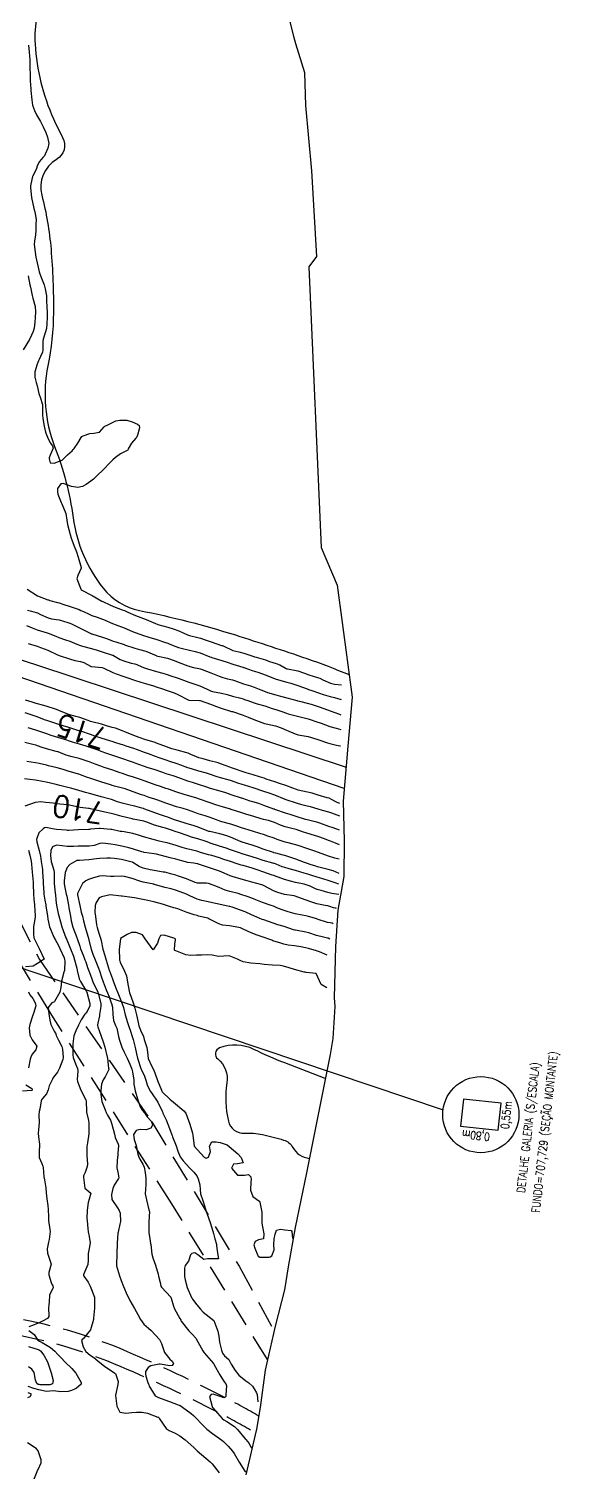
# Model space of a CAD drawing. Header units: metres. Extents: x 298520 to 308411, y 7433745 to 7450750.
# Drawn here: x 305311.8 to 305409.4, y 7437936.9 to 7438202.2 of the extents above; entities that cross this region are included whole.
import ezdxf
from ezdxf.enums import TextEntityAlignment as Align

# ---------------------------------------------------------------- set-up
doc = ezdxf.new("R2010")
doc.units = ezdxf.units.M
doc.header["$LTSCALE"] = 10
doc.linetypes.add('CONTINUO', pattern=[0])
doc.linetypes.add('DASHED', pattern=[0.75, 0.5, -0.25])
for name, color, linetype in [('Area', 45, 'Continuous'), ('Cotas', 45, 'Continuous'), ('Curvas de Nivel 1m', 11, 'Continuous'), ('Curvas de Nivel 5m', 15, 'Continuous'), ('Hidrografia', 140, 'Continuous'), ('TEXTO', 45, 'Continuous'), ('Vias Primárias', 230, 'Continuous'), ('Vias Secundárias', 230, 'DASHED')]:
    doc.layers.add(name, color=color, linetype=linetype)
doc.styles.add('ROMANS', font='romans', dxfattribs={"height": 0.2})
doc.styles.add('Style-STANDARD', font='STANDARD.shx')

msp = doc.modelspace()

# ---------------------------------------------------------------- linework, layer by layer
at = {"layer": 'Area'}
msp.add_polyline3d([(305349.76, 7438243.58, 711.69), (305360.42, 7438200.91, 711.68), (305360.82, 7438199.56, 711.91), (305362.45, 7438194.18, 711.85), (305362.66, 7438188.14, 711.74), (305363.73, 7438176.12, 711.73), (305364.68, 7438160.37, 711.7), (305363.29, 7438158.48, 711.75), (305365.53, 7438106.88, 711.82), (305368.45, 7438099.93, 711.75), (305371.22, 7438079.38, 713.08), (305370.44, 7438070.36, 716.15), (305369.58, 7438060.2, 715.74), (305369.78, 7438052.91, 712.96), (305369.72, 7438046.38, 710.47), (305368.61, 7438040.2, 707.95), (305368.15, 7438033.53, 705.29), (305367.93, 7438024.09, 703.84), (305368.03, 7438022.46, 703.76), (305367.68, 7438016.6, 703.42), (305367.16, 7438013.67, 703.6), (305362.82, 7437991.9, 703.38), (305360.76, 7437981.83, 709.89), (305359.47, 7437974.64, 707.94), (305358.81, 7437970.41, 704.34), (305357.07, 7437963.7, 704.68), (305355.22, 7437955.61, 713.48), (305354.31, 7437948.76, 705.77), (305353.67, 7437944.74, 708.54), (305351.69, 7437936.37, 708.06)], dxfattribs=at)
at = {"layer": 'Curvas de Nivel 1m', "flags": 128}
for points, elevation in [([(305311.76, 7438199.2), (305311.86, 7438197.96), (305311.96, 7438197.2), (305312.01, 7438196.6), (305311.99, 7438195.2), (305312.05, 7438193.72), (305312.05, 7438193.2), (305312.04, 7438192.68), (305312.19, 7438191.2), (305312.21, 7438190.87), (305312.34, 7438189.19), (305312.51, 7438188.18), (305312.83, 7438187.19), (305313.23, 7438186.43), (305313.98, 7438185.17), (305314.46, 7438184.23), (305314.92, 7438183.17), (305315.26, 7438182.33), (305315.5, 7438181.16), (305315.29, 7438180.29), (305314.83, 7438179.17), (305314.68, 7438178.89), (305314.39, 7438178.59), (305313.75, 7438177.81), (305313.43, 7438177.18), (305313.16, 7438176.38), (305312.53, 7438175.19), (305312.47, 7438175.07), (305312.34, 7438174.54), (305312.15, 7438173.37), (305312.13, 7438173.19), (305312.14, 7438173.01), (305312.3, 7438171.19), (305312.73, 7438169.19), (305312.9, 7438168.56), (305313.16, 7438167.18), (305313.13, 7438166.29), (305313.09, 7438165.18), (305313.04, 7438164.36), (305312.84, 7438163.18), (305312.81, 7438162.57), (305312.97, 7438161.18), (305313.12, 7438160.23), (305313.35, 7438159.18), (305313.74, 7438157.57), (305313.85, 7438157.17), (305314.12, 7438156.38), (305314.61, 7438155.17), (305314.84, 7438154.42), (305315.06, 7438153.16), (305315.07, 7438152.17), (305315.1, 7438151.16), (305315.17, 7438150.04), (305315.17, 7438149.16), (305315.14, 7438148.05), (305315.04, 7438147.16), (305314.81, 7438146.35), (305314.45, 7438145.17), (305314.4, 7438144.75), (305314.41, 7438143.17), (305314.34, 7438142.8), (305313.95, 7438141.96), (305313.7, 7438141.42), (305313.59, 7438141.18), (305313.32, 7438140.56), (305312.92, 7438139.18), (305312.91, 7438138.18), (305313.16, 7438137.18), (305313.33, 7438136.62), (305313.68, 7438135.17), (305313.71, 7438135.01), (305313.87, 7438134.52), (305314.3, 7438133.17), (305314.31, 7438132.7), (305314.31, 7438131.17), (305314.39, 7438130.59), (305314.62, 7438129.16), (305314.88, 7438128.06), (305315.23, 7438127.16), (305315.76, 7438126.13), (305316.19, 7438125.58), (305316.27, 7438125.14), (305315.74, 7438123.85), (305315.56, 7438123.33), (305315.55, 7438123.15), (305315.72, 7438122.44), (305316.47, 7438122.39), (305317.73, 7438122.84), (305317.92, 7438122.93), (305318.11, 7438123.12), (305318.93, 7438123.92), (305319.75, 7438124.64), (305319.99, 7438124.86), (305320.17, 7438125.1), (305320.82, 7438126.04), (305321.44, 7438127.08), (305321.58, 7438127.28), (305321.78, 7438127.4), (305323.03, 7438127.82), (305323.79, 7438127.86), (305324.78, 7438128.05), (305325.64, 7438129.03), (305325.71, 7438129.12), (305325.8, 7438129.18), (305326.18, 7438129.39), (305327.81, 7438130.15), (305328.52, 7438130.29), (305329.82, 7438130.26), (305330.82, 7438129.96), (305331.81, 7438129.52), (305332.12, 7438129.27), (305332.17, 7438128.95), (305332.11, 7438128.65), (305331.78, 7438127.53), (305331.62, 7438127.12), (305331.48, 7438126.96), (305330.66, 7438126.08), (305330.09, 7438124.98), (305329.99, 7438124.74), (305329.75, 7438124.62), (305328.63, 7438124.1), (305327.74, 7438123.44), (305327.26, 7438123.01), (305326.51, 7438122.23), (305325.71, 7438121.4), (305325.52, 7438121.22), (305325.34, 7438121.03), (305324.52, 7438120.22), (305323.69, 7438119.46), (305323.21, 7438119.06), (305322.33, 7438118.42), (305321.67, 7438118.06), (305320.85, 7438117.9), (305319.67, 7438118.11), (305318.13, 7438118.66), (305317.68, 7438118.6), (305317.1, 7438117.69), (305317.08, 7438117.13), (305317.17, 7438116.65), (305317.64, 7438115.42), (305317.76, 7438115.12), (305317.87, 7438114.88), (305318.59, 7438113.11), (305318.82, 7438111.88), (305318.92, 7438111.11), (305319.43, 7438109.24), (305319.47, 7438109.1), (305319.56, 7438108.77), (305320.15, 7438107.09), (305320.55, 7438106.06), (305320.9, 7438105.09), (305321.42, 7438103.16), (305321.42, 7438103.08), (305320.85, 7438101.7), (305320.66, 7438101.09), (305321.44, 7438099.08), (305323.43, 7438098.06), (305325.23, 7438097.03), (305325.41, 7438096.93), (305326.7, 7438096.31), (305327.4, 7438095.99), (305328.96, 7438095.42), (305329.4, 7438095.26), (305329.98, 7438094.97), (305331.39, 7438094.35), (305332.42, 7438093.98), (305333.38, 7438093.64), (305335.08, 7438092.91), (305335.37, 7438092.79), (305335.54, 7438092.74), (305337.36, 7438092.22), (305338.31, 7438091.93), (305339.35, 7438091.55), (305340.99, 7438090.84), (305341.34, 7438090.71), (305342.86, 7438090.33), (305343.34, 7438090.2), (305344.23, 7438089.91), (305345.33, 7438089.52), (305347.23, 7438088.87), (305347.32, 7438088.85), (305347.39, 7438088.83), (305347.51, 7438088.77), (305349.31, 7438087.96), (305350.38, 7438087.66), (305351.3, 7438087.46), (305353.16, 7438086.83), (305353.29, 7438086.78), (305353.59, 7438086.69), (305355.29, 7438086.19), (305356.05, 7438085.9), (305357.28, 7438085.51), (305357.96, 7438085.32), (305359.11, 7438084.62), (305359.22, 7438084.57), (305359.27, 7438084.55), (305359.36, 7438084.53), (305361.27, 7438084.17), (305362.44, 7438083.76), (305363.26, 7438083.45), (305364.84, 7438082.97), (305365.26, 7438082.83), (305365.86, 7438082.54), (305367.24, 7438081.95), (305367.99, 7438081.77), (305369.24, 7438081.63)], 712), ([(305311.72, 7438156.79), (305312.03, 7438155.19), (305312.11, 7438154.75), (305312.43, 7438153.19), (305312.57, 7438152.69), (305312.96, 7438151.18), (305313.03, 7438150.2), (305312.99, 7438149.18), (305312.93, 7438148.28), (305312.79, 7438147.18), (305312.61, 7438146.58), (305311.99, 7438145.24), (305311.96, 7438145.19), (305311.91, 7438145.11), (305310.79, 7438143.21)], 713), ([(305311.5, 7438099.2), (305313.43, 7438098.01), (305315.31, 7438097.26), (305315.41, 7438097.23), (305315.7, 7438097.15), (305317.07, 7438096.78), (305317.41, 7438096.68), (305318.06, 7438096.46), (305319.4, 7438096.02), (305321.04, 7438095.44), (305321.4, 7438095.3), (305321.54, 7438095.22), (305321.86, 7438095.07), (305322.91, 7438094.58), (305323.39, 7438094.38), (305324.36, 7438094.06), (305325.38, 7438093.72), (305325.86, 7438093.51), (305326.91, 7438093.01), (305327.37, 7438092.82), (305327.65, 7438092.73), (305329.36, 7438092.09), (305330.86, 7438091.45), (305331.35, 7438091.26), (305332.22, 7438090.95), (305333.06, 7438090.65), (305333.34, 7438090.57), (305333.85, 7438090.41), (305335.33, 7438089.94), (305336.75, 7438089.47), (305337.33, 7438089.28), (305337.62, 7438089.18), (305338.33, 7438088.87), (305339.32, 7438088.51), (305339.8, 7438088.37), (305341.31, 7438087.98), (305342.39, 7438087.74), (305343.3, 7438087.5), (305345.06, 7438086.79), (305345.29, 7438086.69), (305345.45, 7438086.63), (305347.29, 7438086.09), (305348.29, 7438085.76), (305349.28, 7438085.43), (305351.16, 7438084.84), (305351.27, 7438084.8), (305351.33, 7438084.78), (305351.52, 7438084.72), (305352.85, 7438084.27), (305353.27, 7438084.14), (305354.06, 7438083.89), (305355.26, 7438083.45), (305357.25, 7438082.65), (305359.25, 7438082.11), (305359.93, 7438081.93), (305361.24, 7438081.52), (305362.93, 7438080.88), (305363.23, 7438080.76), (305363.79, 7438080.56), (305365.22, 7438080.09), (305365.9, 7438079.86), (305367.21, 7438079.46), (305367.96, 7438079.27), (305369.2, 7438078.94)], 713), ([(305311.57, 7438095.37), (305312.32, 7438095.19), (305313.15, 7438094.94), (305313.39, 7438094.84), (305313.99, 7438094.56), (305315.38, 7438093.94), (305316.01, 7438093.77), (305317.38, 7438093.55), (305319, 7438093.1), (305319.37, 7438092.95), (305319.66, 7438092.81), (305321.36, 7438091.96), (305323.2, 7438091.05), (305323.3, 7438091.01), (305323.34, 7438091), (305323.42, 7438090.97), (305325.34, 7438090.41), (305326.3, 7438090.06), (305327.33, 7438089.67), (305327.83, 7438089.5), (305329.32, 7438089.01), (305329.42, 7438088.98), (305331.31, 7438088.35), (305332.13, 7438088.13), (305333.31, 7438087.78), (305335.2, 7438087.01), (305335.29, 7438086.97), (305335.52, 7438086.91), (305337.29, 7438086.49), (305338.52, 7438086.1), (305339.28, 7438085.77), (305341.03, 7438085.09), (305341.27, 7438085.02), (305341.42, 7438084.98), (305342.05, 7438084.83), (305343.06, 7438084.61), (305343.27, 7438084.55), (305343.66, 7438084.41), (305345.26, 7438083.83), (305346.82, 7438083.21), (305347.26, 7438083.03), (305347.46, 7438082.97), (305348.31, 7438082.75), (305349.25, 7438082.51), (305349.58, 7438082.4), (305351.24, 7438081.82), (305352.52, 7438081.42), (305353.23, 7438081.18), (305354.45, 7438080.68), (305355.22, 7438080.38), (305355.65, 7438080.23), (305357.21, 7438079.76), (305358.08, 7438079.51), (305359.21, 7438079.2), (305361.09, 7438078.72), (305361.2, 7438078.68), (305361.27, 7438078.67), (305361.58, 7438078.59), (305363.2, 7438078.2), (305363.72, 7438078.04), (305365.19, 7438077.55), (305366.68, 7438077.04), (305367.18, 7438076.85), (305368.05, 7438076.52), (305368.88, 7438076.21), (305369.17, 7438076.13)], 714), ([(305311.72, 7438089.19), (305313.32, 7438088.74), (305313.97, 7438088.51), (305315.31, 7438087.97), (305317.11, 7438087.12), (305317.24, 7438087.07), (305317.29, 7438087.05), (305317.38, 7438087.03), (305319.29, 7438086.37), (305320.26, 7438086.11), (305321.28, 7438085.92), (305321.92, 7438085.71), (305323.12, 7438085.05), (305323.22, 7438085), (305323.27, 7438084.99), (305323.34, 7438084.98), (305325.27, 7438084.8), (305325.6, 7438084.7), (305327.26, 7438083.88), (305327.89, 7438083.63), (305329.25, 7438083.18), (305329.85, 7438082.97), (305331.25, 7438082.49), (305332.41, 7438082.12), (305333.24, 7438081.86), (305334.72, 7438081.42), (305335.23, 7438081.27), (305336.4, 7438080.9), (305337.22, 7438080.6), (305338.5, 7438080.15), (305339.21, 7438079.87), (305341.11, 7438078.84), (305341.2, 7438078.8), (305341.26, 7438078.78), (305343.2, 7438078.73), (305343.3, 7438078.72), (305345.19, 7438078.06), (305346.32, 7438077.64), (305347.18, 7438077.33), (305349.08, 7438076.74), (305349.15, 7438076.72), (305349.17, 7438076.71), (305349.22, 7438076.69), (305351.17, 7438076.07), (305352.14, 7438075.68), (305353.16, 7438075.25), (305354.6, 7438074.68), (305355.15, 7438074.48), (305355.4, 7438074.42), (305357.15, 7438074.07), (305358.21, 7438073.7), (305359.14, 7438073.26), (305360.73, 7438072.6), (305361.13, 7438072.47), (305361.3, 7438072.42), (305363.13, 7438072.11), (305363.75, 7438071.95), (305365.12, 7438071.49), (305366.7, 7438070.94), (305367.11, 7438070.82), (305368.32, 7438070.51), (305368.98, 7438070.38), (305369.1, 7438070.38)], 716), ([(305368.97, 7438059.77), (305368.45, 7438059.98), (305367.43, 7438060.52), (305366.99, 7438060.75), (305366.66, 7438060.86), (305364.99, 7438061.35), (305363.9, 7438061.67), (305363, 7438061.89), (305361.33, 7438062.27), (305361.01, 7438062.36), (305360.3, 7438062.61), (305359.02, 7438063.09), (305357.88, 7438063.49), (305357.02, 7438063.76), (305355.4, 7438064.3), (305355.03, 7438064.43), (305354.23, 7438064.68), (305353.04, 7438065.06), (305351.77, 7438065.44), (305351.04, 7438065.66), (305349.59, 7438066.19), (305349.05, 7438066.38), (305348.78, 7438066.47), (305348.07, 7438066.75), (305347.06, 7438067.12), (305346.59, 7438067.25), (305345.07, 7438067.64), (305343.88, 7438067.99), (305343.08, 7438068.2), (305342.62, 7438068.36), (305341.61, 7438068.83), (305341.24, 7438068.99), (305341.08, 7438069.04), (305340.82, 7438069.1), (305339.09, 7438069.59), (305338.1, 7438069.88), (305337.1, 7438070.22), (305335.3, 7438070.91), (305335.1, 7438070.98), (305335, 7438071.01), (305333.11, 7438071.58), (305332.12, 7438071.94), (305331.12, 7438072.33), (305329.43, 7438072.98), (305329.13, 7438073.1), (305327.76, 7438073.62), (305327.14, 7438073.79), (305326.06, 7438074.1), (305325.15, 7438074.36), (305323.39, 7438074.81), (305323.15, 7438074.88), (305323.03, 7438074.93), (305322.69, 7438075.06), (305321.16, 7438075.62), (305320.45, 7438075.81), (305319.17, 7438076.16), (305317.44, 7438076.86), (305317.18, 7438076.97), (305316.7, 7438077.13), (305315.19, 7438077.61), (305314.56, 7438077.79), (305313.19, 7438078.18), (305312.42, 7438078.4), (305311.2, 7438078.77)], 716), ([(305368.91, 7438054.88), (305367.71, 7438055.31), (305366.92, 7438055.6), (305365.28, 7438056.19), (305364.93, 7438056.32), (305364.75, 7438056.37), (305363.93, 7438056.57), (305362.94, 7438056.8), (305362.65, 7438056.87), (305360.94, 7438057.38), (305359.82, 7438057.75), (305358.95, 7438058.04), (305357.19, 7438058.65), (305357.02, 7438058.71), (305356.96, 7438058.73), (305356.84, 7438058.77), (305354.97, 7438059.46), (305354.06, 7438059.77), (305352.98, 7438060.09), (305352.51, 7438060.23), (305351.13, 7438060.72), (305350.98, 7438060.77), (305350.91, 7438060.79), (305348.99, 7438061.4), (305348.02, 7438061.73), (305347, 7438062.06), (305345.22, 7438062.58), (305345.01, 7438062.64), (305344.5, 7438062.8), (305343.02, 7438063.3), (305341.86, 7438063.67), (305341.02, 7438063.93), (305339.36, 7438064.52), (305339.03, 7438064.64), (305338.87, 7438064.7), (305338.33, 7438064.87), (305337.04, 7438065.28), (305336.45, 7438065.48), (305335.05, 7438065.96), (305333.57, 7438066.41), (305333.06, 7438066.58), (305332.05, 7438066.95), (305331.33, 7438067.22), (305331.07, 7438067.33), (305330.52, 7438067.51), (305329.07, 7438067.99), (305328.33, 7438068.24), (305327.08, 7438068.69), (305326.13, 7438069.02), (305325.09, 7438069.39), (305324.54, 7438069.58), (305323.09, 7438070.11), (305322.37, 7438070.33), (305321.1, 7438070.69), (305319.82, 7438071.09), (305319.11, 7438071.34), (305318.77, 7438071.45), (305317.12, 7438071.95), (305315.93, 7438072.33), (305315.12, 7438072.6), (305313.45, 7438073.17), (305313.13, 7438073.27), (305311.68, 7438073.73)], 714), ([(305368.89, 7438052.23), (305368.17, 7438052.51), (305367.24, 7438052.87), (305366.9, 7438053), (305366.14, 7438053.3), (305364.9, 7438053.74), (305364.28, 7438053.93), (305362.91, 7438054.32), (305362.09, 7438054.59), (305360.92, 7438054.99), (305360.39, 7438055.14), (305358.92, 7438055.49), (305358.09, 7438055.8), (305356.93, 7438056.32), (305355.83, 7438056.66), (305354.94, 7438056.87), (305353.51, 7438057.26), (305352.95, 7438057.44), (305351.87, 7438057.79), (305350.96, 7438058.08), (305349, 7438058.7), (305348.96, 7438058.71), (305348.94, 7438058.72), (305348.86, 7438058.74), (305347.38, 7438059.17), (305346.97, 7438059.3), (305346.18, 7438059.57), (305344.97, 7438059.98), (305343.19, 7438060.6), (305342.98, 7438060.67), (305342.88, 7438060.71), (305342.5, 7438060.82), (305340.99, 7438061.27), (305340.38, 7438061.46), (305339, 7438061.9), (305337.47, 7438062.42), (305337.01, 7438062.58), (305336.02, 7438062.9), (305335.02, 7438063.24), (305334.51, 7438063.42), (305333.02, 7438063.98), (305332.32, 7438064.24), (305331.03, 7438064.65), (305330.03, 7438064.97), (305329.04, 7438065.3), (305328.57, 7438065.46), (305327.05, 7438065.99), (305325.64, 7438066.44), (305325.06, 7438066.64), (305323.98, 7438067.04), (305323.07, 7438067.39), (305321.83, 7438067.83), (305321.07, 7438068.07), (305319.76, 7438068.41), (305319.08, 7438068.57), (305318.68, 7438068.7), (305317.61, 7438069.12), (305317.22, 7438069.27), (305317.08, 7438069.31), (305316.85, 7438069.37), (305315.09, 7438069.83), (305314.1, 7438070.16), (305313.1, 7438070.5), (305312.57, 7438070.65), (305311.1, 7438071.03)], 713), ([(305368.85, 7438049.54), (305368.07, 7438049.73), (305366.86, 7438050.09), (305365.7, 7438050.54), (305364.87, 7438050.88), (305364.37, 7438051.05), (305362.88, 7438051.53), (305361.47, 7438052.01), (305360.89, 7438052.19), (305359.24, 7438052.62), (305358.89, 7438052.72), (305357.47, 7438053.21), (305356.9, 7438053.42), (305355.76, 7438053.8), (305354.91, 7438054.1), (305354.47, 7438054.24), (305352.91, 7438054.7), (305350.92, 7438055.32), (305350.05, 7438055.61), (305348.93, 7438055.98), (305347.25, 7438056.45), (305346.94, 7438056.54), (305346.28, 7438056.78), (305344.95, 7438057.28), (305344.22, 7438057.53), (305342.95, 7438057.93), (305342.3, 7438058.17), (305340.96, 7438058.63), (305340.18, 7438058.85), (305338.97, 7438059.19), (305337.71, 7438059.62), (305336.97, 7438059.88), (305335.49, 7438060.4), (305334.98, 7438060.57), (305333.93, 7438060.92), (305332.99, 7438061.24), (305332.52, 7438061.41), (305331, 7438061.96), (305329.51, 7438062.47), (305329.01, 7438062.62), (305327.58, 7438063), (305327.13, 7438063.12), (305327.01, 7438063.16), (305326.81, 7438063.22), (305325.02, 7438063.77), (305323.92, 7438064.15), (305323.03, 7438064.46), (305322.58, 7438064.61), (305321.29, 7438065.08), (305321.03, 7438065.17), (305320.92, 7438065.2), (305319.04, 7438065.75), (305318.13, 7438066.03), (305317.05, 7438066.34), (305315.46, 7438066.74), (305315.06, 7438066.84), (305313.72, 7438067.16), (305313.06, 7438067.29), (305311.42, 7438067.55)], 712), ([(305368.82, 7438046.94), (305367.71, 7438047.4), (305366.83, 7438047.65), (305365.37, 7438048.01), (305364.84, 7438048.17), (305364.55, 7438048.26), (305363.54, 7438048.57), (305363.02, 7438048.76), (305362.85, 7438048.82), (305362.47, 7438048.96), (305360.85, 7438049.56), (305359.43, 7438050.04), (305358.86, 7438050.24), (305358.57, 7438050.33), (305357.21, 7438050.64), (305356.86, 7438050.73), (305356.75, 7438050.76), (305354.87, 7438051.39), (305353.75, 7438051.81), (305352.88, 7438052.13), (305350.99, 7438052.72), (305350.89, 7438052.75), (305350.85, 7438052.77), (305348.9, 7438053.58), (305348.04, 7438053.89), (305346.91, 7438054.2), (305345.07, 7438054.63), (305344.91, 7438054.67), (305344.58, 7438054.79), (305342.92, 7438055.42), (305342, 7438055.75), (305340.93, 7438056.09), (305339.21, 7438056.59), (305338.94, 7438056.67), (305338.38, 7438056.87), (305337.33, 7438057.26), (305336.95, 7438057.39), (305336.21, 7438057.64), (305334.95, 7438058.08), (305333.11, 7438058.78), (305332.96, 7438058.83), (305332.89, 7438058.86), (305332.57, 7438058.94), (305331.3, 7438059.29), (305330.97, 7438059.38), (305330.43, 7438059.51), (305328.97, 7438059.86), (305328.11, 7438060.13), (305326.98, 7438060.52), (305325.11, 7438061.03), (305324.98, 7438061.06), (305324.94, 7438061.07), (305322.99, 7438061.64), (305322.21, 7438061.85), (305321, 7438062.17), (305319.51, 7438062.59), (305319.01, 7438062.72), (305317.49, 7438063.12), (305317.11, 7438063.23), (305317.01, 7438063.25), (305316.85, 7438063.3), (305315.02, 7438063.71), (305314.33, 7438063.85), (305313.02, 7438064.06), (305312.03, 7438064.19), (305311.02, 7438064.31)], 711), ([(305368.78, 7438043.06), (305367.5, 7438043.24), (305366.78, 7438043.44), (305365.54, 7438043.79), (305364.79, 7438043.99), (305364.39, 7438044.15), (305363.54, 7438044.57), (305362.8, 7438044.86), (305362.42, 7438044.96), (305360.8, 7438045.28), (305359.92, 7438045.49), (305358.81, 7438045.84), (305356.98, 7438046.49), (305356.82, 7438046.55), (305356.54, 7438046.65), (305354.83, 7438047.25), (305353.75, 7438047.61), (305352.83, 7438047.9), (305351.19, 7438048.37), (305350.84, 7438048.48), (305350.08, 7438048.73), (305348.85, 7438049.14), (305347.63, 7438049.53), (305346.85, 7438049.78), (305345.43, 7438050.21), (305344.86, 7438050.38), (305343.37, 7438050.8), (305342.87, 7438050.96), (305342.66, 7438051.02), (305340.87, 7438051.49), (305339.99, 7438051.73), (305338.88, 7438052.05), (305337.22, 7438052.55), (305336.89, 7438052.64), (305335.78, 7438052.9), (305334.89, 7438053.1), (305334.64, 7438053.17), (305332.9, 7438053.69), (305331.96, 7438054), (305330.91, 7438054.28), (305329.31, 7438054.58), (305328.91, 7438054.64), (305328.61, 7438054.68), (305327.06, 7438055.01), (305326.91, 7438055.04), (305326.88, 7438055.04), (305324.92, 7438055.21), (305324.73, 7438055.22), (305323.17, 7438055.05), (305322.94, 7438055.02), (305322.91, 7438055.02), (305322.87, 7438055.01), (305320.91, 7438054.94), (305319.18, 7438054.83), (305318.91, 7438054.84), (305318.68, 7438054.87), (305316.91, 7438055.03), (305316.15, 7438055.14), (305314.92, 7438055.38), (305314.72, 7438055.34), (305314.43, 7438055.15), (305313.67, 7438054.4), (305313.24, 7438053.17), (305313.28, 7438052.78), (305313.69, 7438051.16), (305313.93, 7438050.09), (305314.09, 7438049.16), (305314.3, 7438047.68), (305314.35, 7438047.15), (305314.45, 7438045.51), (305314.47, 7438045.15), (305314.55, 7438043.38), (305314.57, 7438043.15), (305314.76, 7438042.01), (305314.92, 7438041.15), (305314.95, 7438040.94), (305315.22, 7438039.15), (305315.32, 7438038.54), (305315.63, 7438037.14), (305316.26, 7438035.55), (305316.49, 7438035.13), (305316.67, 7438034.8), (305317.24, 7438033.71), (305317.53, 7438033.12), (305318.28, 7438031.45), (305318.39, 7438031.1), (305318.41, 7438030.9), (305318.34, 7438029.1), (305318.26, 7438028.77), (305317.79, 7438027.11), (305317.7, 7438025.98), (305317.5, 7438025.12), (305316.54, 7438023.4), (305316.39, 7438023.27), (305316.06, 7438023.13), (305315.34, 7438022.32), (305315.49, 7438021.14), (305315.67, 7438019.95), (305315.84, 7438019.14), (305316.47, 7438017.93), (305316.76, 7438017.42), (305316.86, 7438017.12), (305317.25, 7438016.31), (305317.86, 7438015.11), (305317.98, 7438014.66), (305318.11, 7438013.1), (305318.05, 7438012.75), (305317.43, 7438011.11), (305317.1, 7438010.4), (305316.37, 7438009.47), (305316.23, 7438009.27), (305316.15, 7438009.13), (305315.57, 7438007.92), (305315.34, 7438007.14), (305315.06, 7438006.41), (305314.32, 7438005.57), (305314.13, 7438005.34), (305314.08, 7438005.15), (305313.86, 7438003.59), (305313.72, 7438003.16), (305313.66, 7438002.53), (305313.7, 7438001.16), (305313.59, 7437999.82), (305313.55, 7437999.16), (305313.61, 7437998.53), (305313.76, 7437997.16), (305313.71, 7437995.65), (305313.69, 7437995.16), (305313.73, 7437994.7), (305314.18, 7437993.59), (305314.38, 7437993.15), (305314.46, 7437992.86), (305314.58, 7437991.15), (305314.68, 7437990.61), (305314.97, 7437989.14), (305315.03, 7437988.23), (305315.14, 7437987.14), (305315.33, 7437985.89), (305315.39, 7437985.14), (305315.4, 7437983.8), (305315.45, 7437983.14), (305315.7, 7437981.46), (305315.71, 7437981.13), (305315.54, 7437979.61), (305315.46, 7437979.14), (305315.21, 7437977.92), (305315.23, 7437977.14), (305315.95, 7437975.13), (305315.48, 7437973.6), (305315.49, 7437973.13), (305315.92, 7437971.73), (305316.11, 7437971.33), (305316.21, 7437971.13), (305316.26, 7437970.77), (305315.9, 7437970.05), (305315.63, 7437969.39), (305315.6, 7437969.13), (305315.48, 7437967.52), (305315.46, 7437967.13), (305315.47, 7437965.5), (305315.24, 7437965.14), (305314.34, 7437964.63), (305313.83, 7437964.37), (305312.47, 7437963.82), (305311.82, 7437963.59)], 709), ([(305368.34, 7438040.49), (305368.25, 7438040.53), (305368.1, 7438040.57), (305367.81, 7438040.64), (305367.12, 7438040.89), (305366.75, 7438040.97), (305366.25, 7438041.04), (305364.75, 7438041.35), (305363.63, 7438041.7), (305362.76, 7438042), (305361.25, 7438042.6), (305360.77, 7438042.77), (305360.55, 7438042.82), (305358.78, 7438043.09), (305357.55, 7438043.41), (305356.78, 7438043.72), (305355.05, 7438044.67), (305354.79, 7438044.79), (305354.61, 7438044.85), (305352.8, 7438045.31), (305351.96, 7438045.56), (305350.81, 7438045.91), (305349.17, 7438046.39), (305348.82, 7438046.51), (305348.29, 7438046.75), (305347.27, 7438047.2), (305346.83, 7438047.37), (305345.93, 7438047.68), (305344.84, 7438048.03), (305342.99, 7438048.66), (305342.84, 7438048.7), (305342.75, 7438048.72), (305342.15, 7438048.82), (305340.99, 7438048.98), (305340.84, 7438049.01), (305340.61, 7438049.07), (305338.85, 7438049.56), (305337.77, 7438049.79), (305336.85, 7438050.03), (305335.28, 7438050.48), (305334.86, 7438050.57), (305332.98, 7438050.81), (305332.86, 7438050.84), (305332.8, 7438050.86), (305332.59, 7438050.93), (305330.87, 7438051.45), (305330.2, 7438051.64), (305328.88, 7438051.98), (305327.67, 7438052.21), (305326.88, 7438052.32), (305325.42, 7438052.49), (305324.88, 7438052.43), (305323.82, 7438052.1), (305322.88, 7438051.98), (305321.97, 7438051.98), (305320.88, 7438051.97), (305320.04, 7438051.92), (305318.87, 7438051.9), (305317.95, 7438052.04), (305316.88, 7438052.15), (305316.17, 7438051.84), (305315.86, 7438051.14), (305315.77, 7438050.22), (305315.93, 7438049.14), (305316.42, 7438047.54), (305316.49, 7438047.13), (305316.47, 7438045.46), (305316.48, 7438045.13), (305316.68, 7438043.23), (305316.69, 7438043.13), (305316.76, 7438042), (305316.87, 7438041.13), (305317.2, 7438039.6), (305317.33, 7438039.12), (305317.63, 7438038.03), (305317.91, 7438037.11), (305318.64, 7438035.13), (305318.65, 7438035.1), (305318.67, 7438035.06), (305319.49, 7438033.09), (305320, 7438031.72), (305320.2, 7438031.08), (305320.61, 7438029.51), (305320.7, 7438029.17), (305320.72, 7438029.08), (305321.08, 7438027.57), (305321.29, 7438027.07), (305322.39, 7438025.22), (305322.48, 7438025.05), (305322.51, 7438025.01), (305322.55, 7438024.89), (305323.04, 7438023.04), (305323, 7438022.57), (305322.51, 7438021.58), (305322.28, 7438021.28), (305322.1, 7438021.06), (305321.45, 7438020.02), (305320.96, 7438019.07), (305320.47, 7438018.03), (305320.19, 7438017.36), (305320.1, 7438017.08), (305319.91, 7438015.61), (305319.92, 7438015.09), (305319.92, 7438013.58), (305319.99, 7438013.08), (305320.4, 7438011.92), (305320.74, 7438011.08), (305320.79, 7438010.67), (305320.7, 7438009.08), (305320.75, 7438008.69), (305321.36, 7438007.07), (305322.32, 7438005.29), (305322.38, 7438005.06), (305322.41, 7438003.17), (305322.42, 7438003.06), (305322.76, 7438001.53), (305322.83, 7438001.05), (305322.87, 7438000.44), (305322.82, 7437999.05), (305322.61, 7437997.43), (305322.51, 7437997.06), (305322.47, 7437996.8), (305322.5, 7437995.06), (305322.61, 7437993.48), (305322.56, 7437993.05), (305322.16, 7437991.96), (305321.87, 7437991.34), (305321.84, 7437991.06), (305322.12, 7437989.06), (305323.21, 7437988.14), (305322.91, 7437987.05), (305322.7, 7437986.44), (305322.54, 7437985.05), (305322.5, 7437983.49), (305322.51, 7437983.05), (305322.64, 7437981.65), (305322.7, 7437981.05), (305322.88, 7437980.18), (305323.07, 7437979.04), (305322.93, 7437977.99), (305322.73, 7437977.05), (305322.73, 7437975.81), (305322.67, 7437975.05), (305321.94, 7437973.33), (305321.84, 7437973.16), (305321.84, 7437973.06), (305321.93, 7437972.88), (305322.69, 7437971.81), (305323.1, 7437971.04), (305323.88, 7437969.03), (305323.86, 7437967.03), (305323.71, 7437965.16), (305323.71, 7437965.03), (305323.72, 7437964.92), (305323.15, 7437963.04), (305321.8, 7437961.35), (305321.63, 7437961.23), (305321.5, 7437961.06), (305321.78, 7437959.9), (305322.27, 7437959.05), (305323.09, 7437958.37), (305323.75, 7437957.92), (305324.87, 7437957.02), (305325.73, 7437956.37), (305327.61, 7437955.08), (305327.71, 7437955.02), (305327.75, 7437954.98), (305328.23, 7437953.51), (305328.2, 7437952.98), (305327.72, 7437951.03), (305327.72, 7437950.99), (305327.72, 7437950.94), (305328, 7437948.98), (305328.52, 7437947.87), (305329.63, 7437947.72), (305330.77, 7437947.82), (305331.63, 7437947.88), (305332.63, 7437947.92), (305333.63, 7437947.73), (305335.51, 7437947), (305335.62, 7437946.95), (305335.69, 7437946.89), (305335.84, 7437946.67), (305337.04, 7437944.88), (305337.59, 7437944.49), (305338.73, 7437944), (305339.58, 7437943.56), (305340.55, 7437942.83), (305341.56, 7437941.9), (305342.13, 7437941.38), (305342.77, 7437940.8), (305343.54, 7437940.1), (305345.14, 7437938.77), (305345.52, 7437938.38), (305346.79, 7437936.76)], 708), ([(305367.74, 7438037.67), (305367.53, 7438037.77), (305367.16, 7438037.84), (305366.72, 7438037.94), (305364.81, 7438038.55), (305364.72, 7438038.58), (305363.19, 7438039.03), (305362.73, 7438039.14), (305362.04, 7438039.27), (305360.73, 7438039.53), (305359.47, 7438039.88), (305358.74, 7438040.11), (305358.36, 7438040.24), (305357.41, 7438040.64), (305356.75, 7438040.91), (305356.34, 7438041.06), (305354.76, 7438041.62), (305353.25, 7438042.2), (305352.77, 7438042.4), (305351.94, 7438042.71), (305350.78, 7438043.09), (305350.28, 7438043.23), (305348.78, 7438043.6), (305347.92, 7438043.89), (305346.79, 7438044.36), (305345.7, 7438044.78), (305344.8, 7438045.07), (305344.46, 7438045.13), (305342.8, 7438045.14), (305342.37, 7438045.26), (305340.81, 7438045.95), (305339.15, 7438046.53), (305338.82, 7438046.61), (305337.86, 7438046.87), (305337.06, 7438047.12), (305336.83, 7438047.16), (305336.52, 7438047.2), (305334.83, 7438047.49), (305334.13, 7438047.62), (305332.83, 7438047.93), (305332.11, 7438048.22), (305330.94, 7438048.96), (305330.88, 7438048.99), (305330.84, 7438049.01), (305330.78, 7438049.03), (305328.85, 7438049.48), (305327.54, 7438049.69), (305326.85, 7438049.75), (305326.12, 7438049.75), (305324.85, 7438049.71), (305324.24, 7438049.64), (305322.85, 7438049.46), (305321.12, 7438049.35), (305320.85, 7438049.33), (305320.64, 7438049.29), (305320.2, 7438049.09), (305319.35, 7438048.58), (305318.83, 7438048.01), (305318.51, 7438047.1), (305318.32, 7438045.59), (305318.31, 7438045.11), (305318.36, 7438044.67), (305318.69, 7438043.1), (305318.77, 7438042.74), (305319.11, 7438041.1), (305319.19, 7438040.64), (305319.45, 7438039.09), (305319.61, 7438038.2), (305319.9, 7438037.09), (305320.61, 7438035.15), (305320.63, 7438035.08), (305320.67, 7438034.97), (305321.16, 7438033.58), (305321.34, 7438033.07), (305321.8, 7438031.9), (305322.13, 7438031.06), (305322.26, 7438030.69), (305322.61, 7438029.67), (305322.83, 7438029.05), (305323.31, 7438027.76), (305323.6, 7438027.04), (305324.48, 7438025.11), (305324.51, 7438025.03), (305324.55, 7438024.9), (305325.03, 7438023.03), (305325.06, 7438022.49), (305324.83, 7438021.03), (305324.78, 7438020.75), (305324.49, 7438019.4), (305324.42, 7438019.1), (305324.41, 7438019.03), (305324.41, 7438018.96), (305324.48, 7438018.74), (305325.13, 7438017.02), (305325.46, 7438016.01), (305325.77, 7438015.02), (305326.24, 7438013.19), (305326.27, 7438013.01), (305326.4, 7438011.66), (305326.48, 7438011.09), (305326.49, 7438011.01), (305326.49, 7438010.91), (305326.39, 7438010.65), (305325.82, 7438009.57), (305325.49, 7438009.02), (305325.16, 7438008.22), (305325.03, 7438007.02), (305325.04, 7438006.32), (305325.26, 7438005.02), (305325.83, 7438003.48), (305326.03, 7438003.01), (305326.29, 7438002.51), (305326.83, 7438001.55), (305327.03, 7438001), (305327.34, 7437999.91), (305327.54, 7437998.99), (305327.67, 7437998.42), (305328.22, 7437997.19), (305328.3, 7437996.98), (305328.32, 7437996.88), (305328.2, 7437995.5), (305328.15, 7437995.03), (305328.14, 7437994.98), (305328.13, 7437994.92), (305327.96, 7437992.98), (305327.98, 7437992.79), (305328.16, 7437992), (305328.34, 7437990.98), (305328.3, 7437990.83), (305328.15, 7437990.67), (305327.49, 7437989.63), (305327.28, 7437988.99), (305327.01, 7437987.89), (305327.07, 7437987), (305328.08, 7437985.45), (305328.4, 7437984.98), (305328.58, 7437984.47), (305328.63, 7437982.97), (305328.56, 7437982.46), (305328.22, 7437980.98), (305328.19, 7437980.82), (305328.07, 7437978.98), (305328.07, 7437978.91), (305327.98, 7437976.98), (305327.9, 7437974.98), (305327.91, 7437974.94), (305327.95, 7437974.77), (305328.5, 7437972.97), (305328.77, 7437972.12), (305329.2, 7437970.97), (305329.89, 7437969.38), (305330.1, 7437968.96), (305330.4, 7437968.43), (305331.24, 7437966.95), (305331.85, 7437965.82), (305332.33, 7437964.93), (305332.95, 7437964.05), (305333.82, 7437963.32), (305334.3, 7437962.91), (305335.8, 7437961.28), (305336.04, 7437960.89), (305336.18, 7437960.49), (305336.73, 7437958.88), (305337.75, 7437957.61), (305338.14, 7437957.26), (305338.42, 7437956.86), (305338.15, 7437956.45), (305337.74, 7437956.4), (305335.93, 7437956.69), (305335.74, 7437956.7), (305334.23, 7437956.42), (305333.73, 7437956.12), (305333.27, 7437955.37), (305333.24, 7437954.92), (305333.32, 7437954.53), (305333.7, 7437953.34), (305333.84, 7437952.91), (305333.93, 7437952.67), (305335.02, 7437950.9), (305335.67, 7437950.58), (305336.12, 7437950.43), (305337.66, 7437949.85), (305339.27, 7437949.22), (305339.65, 7437949.09), (305340.08, 7437948.84), (305341.63, 7437947.66), (305342.09, 7437947.27), (305342.57, 7437946.81), (305343.61, 7437945.68), (305344.53, 7437944.78), (305345.58, 7437943.96), (305347.25, 7437942.75), (305347.57, 7437942.49), (305348.45, 7437941.62), (305349.27, 7437940.72), (305349.55, 7437940.32), (305350.44, 7437938.71), (305351.51, 7437937.04), (305351.58, 7437936.99), (305351.96, 7437937)], 707), ([(305367.14, 7438034.85), (305366.81, 7438035.03), (305366.68, 7438035.07), (305365.99, 7438035.23), (305364.69, 7438035.55), (305363.27, 7438036), (305362.7, 7438036.16), (305360.81, 7438036.5), (305360.7, 7438036.52), (305360.44, 7438036.6), (305358.71, 7438037.16), (305357.58, 7438037.51), (305356.71, 7438037.79), (305355.01, 7438038.38), (305354.72, 7438038.48), (305354.59, 7438038.54), (305354.26, 7438038.68), (305353.18, 7438039.15), (305352.73, 7438039.35), (305351.57, 7438039.88), (305350.74, 7438040.21), (305349.15, 7438040.74), (305348.74, 7438040.86), (305348.6, 7438040.89), (305346.75, 7438041.27), (305346.13, 7438041.4), (305344.76, 7438041.71), (305343.61, 7438041.96), (305342.76, 7438042.21), (305341.39, 7438042.83), (305340.78, 7438043.13), (305340.29, 7438043.34), (305338.78, 7438043.89), (305338, 7438044.09), (305336.79, 7438044.35), (305334.89, 7438044.91), (305334.79, 7438044.93), (305334.76, 7438044.94), (305332.8, 7438045.36), (305332.21, 7438045.53), (305330.81, 7438046), (305329.42, 7438046.36), (305328.81, 7438046.42), (305327.45, 7438046.37), (305326.81, 7438046.39), (305325.37, 7438046.47), (305324.81, 7438046.43), (305323.72, 7438046.13), (305322.8, 7438045.8), (305322.3, 7438045.56), (305321.7, 7438045.07), (305320.77, 7438043.23), (305320.75, 7438043.1), (305320.75, 7438043.08), (305320.77, 7438042.98), (305321.16, 7438041.07), (305321.46, 7438039.8), (305321.66, 7438039.07), (305321.87, 7438038.22), (305322.19, 7438037.06), (305322.68, 7438035.43), (305322.78, 7438035.05), (305322.81, 7438034.91), (305323.29, 7438033.04), (305323.6, 7438032.08), (305324, 7438031.04), (305324.61, 7438029.55), (305324.81, 7438029.03), (305325.25, 7438027.69), (305325.48, 7438027.02), (305326.05, 7438025.53), (305326.25, 7438025.01), (305326.55, 7438024.24), (305326.89, 7438023.36), (305327.02, 7438023), (305327.16, 7438022.37), (305327.25, 7438021), (305327.38, 7438019.89), (305327.77, 7438018.99), (305327.98, 7438018.49), (305328.29, 7438016.98), (305328.45, 7438016.31), (305328.92, 7438014.98), (305329.31, 7438014.08), (305329.87, 7438012.97), (305330.4, 7438011.86), (305330.74, 7438010.96), (305330.88, 7438010.45), (305331.09, 7438008.95), (305331.14, 7438008.17), (305331.33, 7438006.95), (305331.77, 7438005.5), (305331.95, 7438004.94), (305332.3, 7438004.01), (305332.72, 7438003.36), (305333.07, 7438002.93), (305333.58, 7438002.21), (305334.28, 7438001.37), (305334.47, 7438000.91), (305334.51, 7438000.67), (305334.26, 7438000.13), (305333.39, 7437999.79), (305332.26, 7437999.86), (305331.51, 7437999.69), (305331.03, 7437998.95), (305331.19, 7437998), (305331.53, 7437996.95), (305331.84, 7437995.3), (305331.94, 7437994.94), (305332.19, 7437994.42), (305332.76, 7437993.51), (305332.98, 7437992.93), (305333.21, 7437991.97), (305333.33, 7437990.92), (305333.34, 7437989.72), (305333.26, 7437988.92), (305333.22, 7437988.03), (305333.42, 7437986.92), (305333.89, 7437985.1), (305333.95, 7437984.91), (305333.97, 7437984.81), (305333.85, 7437982.91), (305333.84, 7437982.7), (305333.87, 7437980.91), (305334.02, 7437979.79), (305334.19, 7437978.91), (305334.21, 7437978.69), (305334.43, 7437976.91), (305334.61, 7437976.27), (305335.09, 7437974.9), (305335.56, 7437973.28), (305335.65, 7437972.89), (305335.92, 7437971.72), (305336.08, 7437971.06), (305336.18, 7437970.89), (305337.89, 7437969.01), (305337.96, 7437968.86), (305338.37, 7437967.36), (305338.58, 7437966.86), (305339.58, 7437965.1), (305339.72, 7437964.84), (305339.76, 7437964.77), (305339.83, 7437964.65), (305341.22, 7437962.83), (305341.81, 7437962.26), (305342.49, 7437961.5), (305342.9, 7437960.8), (305343.77, 7437959.14), (305344.03, 7437958.79), (305345.74, 7437956.86), (305345.81, 7437956.77), (305345.89, 7437956.62), (305346.89, 7437954.76), (305347.7, 7437953.49), (305348.03, 7437953.08), (305348.15, 7437952.74), (305348.03, 7437951.09), (305347.99, 7437950.75), (305347.84, 7437950.57), (305347.67, 7437950.53), (305346.97, 7437950.76), (305345.68, 7437951.17), (305345.31, 7437951.14), (305345.01, 7437950.78), (305345.51, 7437948.91), (305345.59, 7437948.77), (305345.64, 7437948.71), (305347.35, 7437946.75), (305347.62, 7437946.51), (305348.2, 7437946.15), (305349.6, 7437945.23), (305350.15, 7437944.71), (305351.58, 7437943.01), (305351.72, 7437942.85), (305352.28, 7437942.11), (305352.53, 7437941.59), (305352.72, 7437941.36), (305352.88, 7437941.33)], 706), ([(305366.57, 7438025.89), (305365.56, 7438026.54), (305364.6, 7438028.55), (305362.76, 7438028.74), (305362.6, 7438028.76), (305362.38, 7438028.8), (305360.61, 7438029.25), (305359.66, 7438029.56), (305358.62, 7438029.89), (305357.98, 7438029.99), (305356.62, 7438030.09), (305355.06, 7438030.22), (305354.62, 7438030.27), (305354.25, 7438030.3), (305352.62, 7438030.43), (305351.18, 7438030.71), (305350.63, 7438030.93), (305350.16, 7438031.19), (305348.64, 7438031.8), (305347.66, 7438031.73), (305346.64, 7438031.68), (305345.52, 7438031.9), (305344.64, 7438032), (305343.52, 7438031.93), (305342.64, 7438031.92), (305341.59, 7438031.88), (305340.64, 7438031.98), (305338.8, 7438032.71), (305338.65, 7438032.78), (305338.56, 7438032.86), (305338.66, 7438033.92), (305338.77, 7438034.76), (305338.75, 7438034.86), (305338.67, 7438034.97), (305338.47, 7438035.07), (305336.68, 7438035.6), (305336.02, 7438035.56), (305335.71, 7438034.9), (305335.45, 7438034.12), (305334.65, 7438032.91), (305333.22, 7438034.92), (305332.68, 7438035.66), (305331.55, 7438036.09), (305330.69, 7438036.06), (305329.91, 7438035.74), (305328.67, 7438034.98), (305328.44, 7438032.98), (305328.45, 7438031.15), (305328.5, 7438030.98), (305328.53, 7438030.89), (305328.62, 7438030.6), (305329.42, 7438028.97), (305329.75, 7438028.12), (305329.96, 7438026.97), (305330.24, 7438025.28), (305330.33, 7438024.96), (305330.55, 7438024.36), (305331.04, 7438022.95), (305331.27, 7438022.2), (305331.61, 7438020.95), (305331.88, 7438019.56), (305332.02, 7438018.94), (305332.47, 7438017.8), (305332.79, 7438017.25), (305332.88, 7438016.93), (305333, 7438016.38), (305333.47, 7438014.92), (305333.6, 7438014.1), (305333.77, 7438012.92), (305334.39, 7438011.47), (305334.72, 7438010.91), (305334.97, 7438010.31), (305335.48, 7438008.9), (305336.17, 7438007.07), (305336.25, 7438006.89), (305336.34, 7438006.78), (305337.8, 7438005.38), (305338.31, 7438004.94), (305338.41, 7438004.86), (305340.3, 7438003.28), (305340.64, 7438002.84), (305340.92, 7438002.2), (305341.38, 7438000.83), (305341.89, 7437999.18), (305341.97, 7437998.82), (305342.22, 7437996.82), (305344.06, 7437994.79), (305344.13, 7437994.72), (305344.19, 7437994.65), (305344.4, 7437994.58), (305344.83, 7437994.78), (305345.18, 7437995.81), (305345.01, 7437996.78), (305345.42, 7437997.59), (305346.23, 7437997.61), (305346.95, 7437997.48), (305348.23, 7437997.06), (305348.65, 7437996.74), (305350.2, 7437995.38), (305350.83, 7437994.71), (305351.17, 7437993.72), (305350.18, 7437993.53), (305349.45, 7437993.46), (305349.05, 7437992.73), (305350.16, 7437991.46), (305351.42, 7437991.45), (305352.16, 7437991.58), (305352.63, 7437991.16), (305352.66, 7437990.69), (305352.61, 7437990.23), (305352.53, 7437988.69), (305352.95, 7437987.53), (305354.1, 7437986.73), (305354.21, 7437986.67), (305354.28, 7437986.48), (305354.61, 7437984.66), (305354.66, 7437984.07), (305354.65, 7437982.66), (305354.73, 7437981.98), (305355.02, 7437980.66), (305354.91, 7437979.77), (305354.02, 7437979.55), (305353.4, 7437979.29), (305353.16, 7437978.68), (305353.35, 7437978.04), (305353.89, 7437976.67), (305353.98, 7437976.55), (305354.26, 7437976.39), (305355.98, 7437976.39), (305356.19, 7437976.43), (305356.45, 7437976.65), (305356.88, 7437977.76), (305356.85, 7437978.64), (305356.91, 7437979.75), (305357.06, 7437980.64), (305357.34, 7437981.34), (305358.04, 7437981.56), (305358.87, 7437981.44), (305360.04, 7437981.28), (305360.16, 7437981.08), (305360.26, 7437979.8)], 704), ([(305311.81, 7437962.9), (305312.81, 7437962.17), (305313.46, 7437961.15), (305313.79, 7437960.93), (305314.25, 7437960.69), (305315.77, 7437959.75), (305316.58, 7437959.12), (305317.16, 7437958.52), (305317.75, 7437957.85), (305318.5, 7437957.09), (305319.73, 7437955.93), (305320.44, 7437955.07), (305321.42, 7437953.34), (305321.44, 7437953.06), (305320.54, 7437952.22), (305319.68, 7437951.89), (305319.07, 7437951.7), (305317.68, 7437951.6), (305316.36, 7437951.8), (305315.68, 7437951.74), (305315.09, 7437951.72), (305313.68, 7437951.97), (305312.74, 7437952.22), (305311.69, 7437952.62)], 709), ([(305311.66, 7437950.56), (305312.06, 7437950.78), (305312.33, 7437951.17), (305311.86, 7437951.36), (305311.68, 7437951.42)], 708), ([(305312.6, 7437935.16), (305313.33, 7437936.99), (305313.41, 7437937.15), (305313.51, 7437937.38), (305314.06, 7437938.6), (305314.11, 7437939.14), (305313.55, 7437940.78), (305313.22, 7437941.15), (305312.23, 7437941.84), (305311.56, 7437942.25)], 708)]:
    msp.add_lwpolyline(points, dxfattribs=dict(at, elevation=elevation))
at = {"layer": 'Curvas de Nivel 5m', "flags": 128}
for points, elevation in [([(305311.36, 7438092.54), (305312.43, 7438092.11), (305313.35, 7438091.75), (305315.16, 7438091.15), (305315.34, 7438091.09), (305316.76, 7438090.55), (305317.34, 7438090.33), (305318.53, 7438089.91), (305319.33, 7438089.62), (305320.66, 7438089.09), (305321.32, 7438088.83), (305321.66, 7438088.73), (305323.31, 7438088.3), (305324.37, 7438087.97), (305325.3, 7438087.66), (305327.22, 7438087.08), (305327.29, 7438087.05), (305327.38, 7438087.01), (305328.59, 7438086.29), (305329.28, 7438086.02), (305330.61, 7438085.63), (305331.28, 7438085.47), (305331.68, 7438085.35), (305332.59, 7438084.94), (305333.07, 7438084.73), (305333.27, 7438084.66), (305333.63, 7438084.57), (305335.26, 7438084.06), (305336.42, 7438083.74), (305337.26, 7438083.52), (305337.73, 7438083.35), (305339.25, 7438082.86), (305341.24, 7438082.13), (305342.29, 7438081.77), (305343.23, 7438081.43), (305344.6, 7438080.8), (305345.22, 7438080.53), (305345.59, 7438080.42), (305347.22, 7438080.1), (305348.27, 7438079.81), (305349.21, 7438079.53), (305350.79, 7438079.14), (305351.21, 7438079.04), (305351.44, 7438078.95), (305352.05, 7438078.71), (305353.2, 7438078.28), (305353.76, 7438078.12), (305355.19, 7438077.73), (305356.55, 7438077.29), (305357.18, 7438077.08), (305358.51, 7438076.63), (305359, 7438076.45), (305359.17, 7438076.4), (305359.48, 7438076.3), (305361.17, 7438075.84), (305362.19, 7438075.61), (305363.16, 7438075.37), (305364.94, 7438074.77), (305365.15, 7438074.69), (305365.51, 7438074.55), (305367.15, 7438073.97), (305368.28, 7438073.65), (305369.14, 7438073.4)], 715), ([(305368.94, 7438057.44), (305367.47, 7438058.01), (305366.96, 7438058.19), (305365.8, 7438058.54), (305364.97, 7438058.78), (305363.55, 7438059.16), (305362.97, 7438059.31), (305362, 7438059.56), (305360.98, 7438059.85), (305359.11, 7438060.49), (305358.98, 7438060.54), (305358.93, 7438060.56), (305358.78, 7438060.62), (305356.99, 7438061.32), (305355.96, 7438061.7), (305355, 7438062.03), (305353.01, 7438062.69), (305351.44, 7438063.14), (305351.02, 7438063.27), (305350.19, 7438063.56), (305349.03, 7438063.96), (305348.42, 7438064.14), (305347.03, 7438064.52), (305346.24, 7438064.78), (305345.04, 7438065.19), (305344.49, 7438065.35), (305343.05, 7438065.77), (305341.71, 7438066.17), (305341.06, 7438066.38), (305339.75, 7438066.85), (305339.07, 7438067.1), (305337.72, 7438067.53), (305337.07, 7438067.74), (305335.76, 7438068.22), (305335.08, 7438068.47), (305333.79, 7438068.92), (305333.09, 7438069.17), (305331.79, 7438069.65), (305331.09, 7438069.9), (305329.7, 7438070.37), (305329.1, 7438070.56), (305328.77, 7438070.66), (305327.64, 7438071), (305327.11, 7438071.17), (305326.88, 7438071.23), (305325.11, 7438071.81), (305323.96, 7438072.2), (305323.12, 7438072.49), (305321.36, 7438073.08), (305321.19, 7438073.14), (305321.13, 7438073.15), (305321.03, 7438073.19), (305319.14, 7438073.75), (305318.11, 7438074.08), (305317.15, 7438074.41), (305315.29, 7438075.01), (305315.15, 7438075.06), (305314.87, 7438075.15), (305313.16, 7438075.77), (305312.26, 7438076.09), (305311.17, 7438076.45)], 715), ([(305368.8, 7438044.96), (305368.11, 7438045.2), (305366.81, 7438045.63), (305365.25, 7438046.11), (305364.82, 7438046.23), (305363.83, 7438046.56), (305363.07, 7438046.82), (305362.83, 7438046.89), (305362.39, 7438047.02), (305360.83, 7438047.46), (305359.64, 7438047.81), (305358.84, 7438048.04), (305358.39, 7438048.18), (305357.24, 7438048.64), (305356.95, 7438048.75), (305356.84, 7438048.79), (305356.67, 7438048.83), (305354.85, 7438049.34), (305353.83, 7438049.66), (305352.86, 7438049.99), (305351.01, 7438050.57), (305350.86, 7438050.62), (305350.53, 7438050.72), (305348.87, 7438051.29), (305348.05, 7438051.58), (305346.88, 7438051.97), (305345.14, 7438052.53), (305344.89, 7438052.62), (305344.38, 7438052.8), (305342.9, 7438053.29), (305341.72, 7438053.64), (305340.9, 7438053.9), (305339.32, 7438054.44), (305338.91, 7438054.57), (305338.69, 7438054.64), (305338.05, 7438054.87), (305336.92, 7438055.26), (305336.41, 7438055.4), (305334.93, 7438055.83), (305333.47, 7438056.39), (305332.94, 7438056.56), (305330.98, 7438056.92), (305330.94, 7438056.93), (305330.83, 7438056.96), (305328.95, 7438057.42), (305327.7, 7438057.75), (305326.95, 7438057.95), (305325.77, 7438058.21), (305324.96, 7438058.38), (305323.17, 7438058.84), (305322.96, 7438058.89), (305322.81, 7438058.9), (305321.25, 7438059.08), (305320.99, 7438059.11), (305320.96, 7438059.11), (305320.92, 7438059.12), (305318.97, 7438059.56), (305317.54, 7438059.69), (305316.97, 7438059.75), (305316.26, 7438059.84), (305314.97, 7438060.01), (305314.02, 7438060.11), (305312.97, 7438060), (305311.06, 7438059.3)], 710), ([(305311.78, 7438051.19), (305311.97, 7438050.3), (305312.23, 7438049.18), (305312.3, 7438048.64), (305312.41, 7438047.18), (305312.61, 7438045.36), (305312.62, 7438045.17), (305312.61, 7438044.99), (305312.7, 7438043.17), (305312.76, 7438042.24), (305312.83, 7438041.17), (305312.83, 7438041.08), (305313, 7438039.17), (305312.99, 7438038.9), (305312.71, 7438037.52), (305312.66, 7438037.17), (305312.68, 7438035.78), (305312.73, 7438035.17), (305312.76, 7438035.08), (305313.7, 7438033.16), (305314.62, 7438031.15), (305313.41, 7438030.37), (305312.61, 7438029.9), (305311.2, 7438029.79)], 710), ([(305366.64, 7438031.91), (305365.21, 7438032.54), (305364.65, 7438032.74), (305363.22, 7438033.13), (305362.66, 7438033.28), (305361.79, 7438033.46), (305360.66, 7438033.62), (305359.49, 7438033.78), (305358.67, 7438033.95), (305358.14, 7438034.1), (305356.67, 7438034.58), (305356.46, 7438034.65), (305354.68, 7438035.27), (305353.76, 7438035.62), (305352.69, 7438036.04), (305351.22, 7438036.71), (305350.7, 7438036.93), (305350.42, 7438037.01), (305348.71, 7438037.29), (305347.41, 7438037.46), (305346.71, 7438037.67), (305344.91, 7438038.6), (305344.72, 7438038.7), (305344.65, 7438038.72), (305344.41, 7438038.79), (305343.01, 7438039.1), (305342.73, 7438039.19), (305342.19, 7438039.36), (305340.73, 7438039.83), (305339.19, 7438040.41), (305338.74, 7438040.55), (305338.49, 7438040.61), (305337.69, 7438040.88), (305336.75, 7438041.17), (305336.36, 7438041.28), (305334.76, 7438041.74), (305333.69, 7438041.99), (305332.76, 7438042.17), (305331.26, 7438042.46), (305330.77, 7438042.54), (305328.99, 7438042.76), (305328.77, 7438042.79), (305326.77, 7438043.01), (305325.14, 7438042.66), (305324.76, 7438042.44), (305324.18, 7438041.6), (305324.01, 7438041.04), (305323.95, 7438039.82), (305324.05, 7438039.04), (305324.26, 7438037.48), (305324.35, 7438037.03), (305324.69, 7438035.97), (305324.99, 7438035.03), (305325.09, 7438034.6), (305325.44, 7438033.02), (305325.77, 7438031.88), (305326.05, 7438031.02), (305326.6, 7438029.17), (305326.64, 7438029.05), (305326.65, 7438029.01), (305327.18, 7438027.59), (305327.38, 7438027), (305327.86, 7438025.7), (305328.15, 7438024.99), (305328.27, 7438024.7), (305328.54, 7438024.07), (305328.99, 7438022.98), (305329.21, 7438022.28), (305329.54, 7438020.97), (305329.93, 7438019.52), (305330.11, 7438018.96), (305330.47, 7438017.92), (305330.81, 7438016.96), (305330.98, 7438016.43), (305331.37, 7438014.95), (305331.61, 7438013.76), (305331.81, 7438012.95), (305332.38, 7438011.05), (305332.44, 7438010.94), (305333.08, 7438009.64), (305333.32, 7438008.93), (305333.53, 7438008.1), (305334.14, 7438006.91), (305334.34, 7438006.63), (305335.49, 7438004.9), (305336.3, 7438003.26), (305336.41, 7438003), (305336.46, 7438002.89), (305337.05, 7438001.65), (305337.36, 7438000.87), (305338.04, 7437999.07), (305338.1, 7437998.86), (305338.13, 7437998.75), (305338.24, 7437998.49), (305338.9, 7437996.85), (305339.21, 7437995.85), (305339.62, 7437994.85), (305340.19, 7437994.07), (305341.34, 7437992.83), (305342.16, 7437992.02), (305342.71, 7437991.37), (305342.96, 7437990.81), (305343.24, 7437989.7), (305343.31, 7437988.8), (305343.37, 7437988.05), (305343.78, 7437986.79), (305344.09, 7437985.85), (305344.39, 7437984.79), (305344.56, 7437984.29), (305345.12, 7437982.78), (305345.65, 7437981.16), (305345.76, 7437980.77), (305346.02, 7437979.75), (305346.27, 7437978.77), (305346.31, 7437978.46), (305346.55, 7437976.76), (305346.67, 7437976.06), (305345.97, 7437976.07), (305344.65, 7437976.1), (305343.97, 7437975.98), (305342.9, 7437976.81), (305342.33, 7437977.16), (305341.99, 7437977.15), (305341.75, 7437977.05), (305341.53, 7437976.82), (305341.13, 7437975.66), (305340.55, 7437974.83), (305340.41, 7437974.38), (305340.44, 7437972.83), (305340.52, 7437972.25), (305340.92, 7437970.83), (305341.71, 7437968.99), (305341.8, 7437968.82), (305341.88, 7437968.68), (305342.71, 7437967.64), (305343.36, 7437966.8), (305343.85, 7437966.25), (305345.83, 7437964.77), (305346.56, 7437962.76), (305346.7, 7437961.87), (305346.83, 7437960.76), (305347.21, 7437959.32), (305347.41, 7437958.75), (305347.76, 7437958.24), (305348.58, 7437957.56), (305349.01, 7437956.73), (305349.73, 7437955.54), (305350.43, 7437954.71), (305351.7, 7437953.63), (305352.27, 7437953.27), (305352.9, 7437952.68), (305353.2, 7437952.19), (305353.68, 7437951.46), (305353.79, 7437951.13), (305353.88, 7437949.82)], 705), ([(305311.77, 7438025.18), (305312.02, 7438024.65), (305312.54, 7438023.93), (305313, 7438023.17), (305313.1, 7438022.59), (305312.67, 7438021.17), (305312.62, 7438021.05), (305312.5, 7438020.68), (305311.99, 7438019.18), (305311.86, 7438018.56), (305312.01, 7438017.18), (305312.45, 7438016.33), (305313.31, 7438015.16), (305313.08, 7438014.51), (305312.42, 7438013.69), (305312.17, 7438013.17), (305312.06, 7438012.82), (305311.73, 7438011.18)], 710), ([(305311.24, 7438008.08), (305312.34, 7438007.37), (305312.41, 7438007.17), (305312.4, 7438007.11), (305312.34, 7438007.06), (305310.63, 7438006.91)], 710), ([(305311.77, 7437959.97), (305313.51, 7437959.41), (305313.77, 7437959.3), (305313.96, 7437959.15), (305314.55, 7437958.35), (305315.22, 7437957.14), (305315.72, 7437955.7), (305315.89, 7437955.13), (305316.3, 7437953.72), (305316.18, 7437953.12), (305315.69, 7437952.94), (305313.91, 7437952.93), (305313.69, 7437952.96), (305313.54, 7437953), (305313.31, 7437953.16), (305313.07, 7437953.8), (305312.77, 7437955.16), (305312.38, 7437955.82), (305311.73, 7437956.22)], 710)]:
    msp.add_lwpolyline(points, dxfattribs=dict(at, elevation=elevation))
at = {"layer": 'Hidrografia'}
for points, elevation in [([(305323.19, 7438318.1), (305322.78, 7438311.97), (305321.31, 7438301.81), (305321.2, 7438283.07), (305319.84, 7438266.34), (305319.61, 7438249.95), (305321.2, 7438232.92, -0.11446), (305319.5, 7438220.48, -0.018048), (305314.87, 7438209.52, 0.124723), (305312.96, 7438199.42, 0.09054), (305316.35, 7438185.67, 0.018626), (305318.03, 7438182.25, -0.40394), (305316.9, 7438178.19, 0.334912), (305314.2, 7438171.65, -0.042621), (305315.89, 7438161.7, -0.022177), (305316.34, 7438150.08, -0.048767), (305315.32, 7438140.25, 0.14306), (305316.56, 7438125.46, -0.057687), (305319.95, 7438112.34, 0.133664), (305325.49, 7438099.37, 0.178328), (305332.16, 7438095.29, -0.027399), (305349.77, 7438090.78, -0.006555), (305362.89, 7438086.45, -0.015622), (305370.66, 7438083.5, 0.199692)], 712.11), ([(305366.28, 7438009.23), (305358.83, 7438012.09, -0.023574), (305353.18, 7438014.58, 0.21269), (305346.85, 7438014.85, 0.572468), (305346.54, 7438012.83, -0.26692), (305348.21, 7438008.43, 0.098601), (305348.48, 7438001.4, 0.363728), (305351.46, 7437999.19, -0.070907), (305354.76, 7437998.92, -0.013444), (305358.64, 7437997.92, -0.204493), (305360.31, 7437996.57, 0.253207), (305363.35, 7437994.55, 3.548972)], 703.56)]:
    msp.add_lwpolyline(points, format="xyb", dxfattribs=dict(at, elevation=elevation))
at = {"layer": 'TEXTO', "linetype": 'CONTINUO'}
msp.add_polyline3d([(305174.48, 7438075.28, 0), (305387.92, 7438003.45, 0)], dxfattribs=at)
msp.add_polyline3d([(305398.63, 7438004.68, 0), (305391.67, 7438005.46, 0), (305391.11, 7438000.5, 0), (305398.07, 7437999.71, 0), (305398.63, 7438004.68, 0)], close=True, dxfattribs=at)
msp.add_circle((305394.87, 7438002.59), 7, dxfattribs=at)
at = {"layer": 'Vias Primárias'}
for points, elevation in [([(305288.15, 7438105.81), (305287.52, 7438101.09, 0.201728), (305289.3, 7438094.56, 0.139502), (305291.93, 7438092.64, 0.009576), (305313.04, 7438085.33), (305370.11, 7438066.5)], 750.13), ([(305369.78, 7438062.54), (305307.72, 7438083.89, 0.021389), (305297.89, 7438086.81, 0.108648), (305293.06, 7438086.95, 0.308111), (305289.65, 7438083.54, 0.088697), (305289.58, 7438077.48, 0.261382)], 715.84)]:
    msp.add_lwpolyline(points, format="xyb", dxfattribs=dict(at, elevation=elevation))
at = {"layer": 'Vias Secundárias', "elevation": 711.35}
for points in [[(305355.67, 7437957.56), (305338.07, 7437986.21), (305316.06, 7438020.87), (305297.47, 7438051.2), (305286.41, 7438073.79, 0.192988), (305282.88, 7438076.97, 0.11529), (305270, 7438078.57, 0.03202), (305243.56, 7438074.02, 0.272859), (305236.96, 7438067.64, 0.106463), (305236.5, 7438059.85), (305238.32, 7438025.68), (305238.32, 7438011.06, 0.194521), (305241.9, 7438002.19, 0.005063), (305251.46, 7437992.51, 0.023443), (305263.46, 7437981.65, 0.088788), (305280.15, 7437972.29, 0.044758), (305307.45, 7437965.47, -0.062295), (305329.94, 7437959.01, -0.017789), (305347.86, 7437950.58, -0.014116), (305354.06, 7437947.17, 0.272295)], [(305254.18, 7437985.75, 0.013909), (305261.56, 7437979.33, 0.088788), (305279.17, 7437969.45, 0.044758), (305306.99, 7437962.51, -0.062295), (305328.76, 7437956.25, -0.017789), (305346.49, 7437947.91, -0.014116), (305352.54, 7437944.58)]]:
    msp.add_lwpolyline(points, format="xyb", dxfattribs=at)
at = {"layer": 'Vias Secundárias', "elevation": 715.84}
msp.add_lwpolyline([(305289.58, 7438077.48), (305302.83, 7438052.12), (305313.78, 7438031.14), (305334.41, 7438001.27), (305350.48, 7437974.72), (305356.88, 7437962.85)], dxfattribs=at)

# ---------------------------------------------------------------- texts
at = {"layer": 'Cotas', "style": 'Style-STANDARD'}
for s, rotation, p in [('715', 161.9635, (305321.47, 7438073.04, 715)), ('710', 170.8565, (305320.88, 7438058.74, 710))]:
    msp.add_text(s, height=4, rotation=rotation, dxfattribs=at).set_placement(p, align=Align.MIDDLE_CENTER)
at = {"layer": 'TEXTO', "style": 'ROMANS', "width": 0.8}
for s, rotation, p in [('DETALHE GALERIA (S/ESCALA)', 83.5797, (305402.95, 7437988.15)), ('FUNDO=707,729 (SEÇÃO MONTANTE)', 83.5797, (305405.67, 7437984.49)), ('0,55m', 83.5797, (305400, 7437999.87)), ('0,80m', 173.5797, (305396.6, 7437999.21))]:
    msp.add_text(s, height=1.5, rotation=rotation, dxfattribs=at).set_placement(p)

doc.saveas('drawing.dxf')
